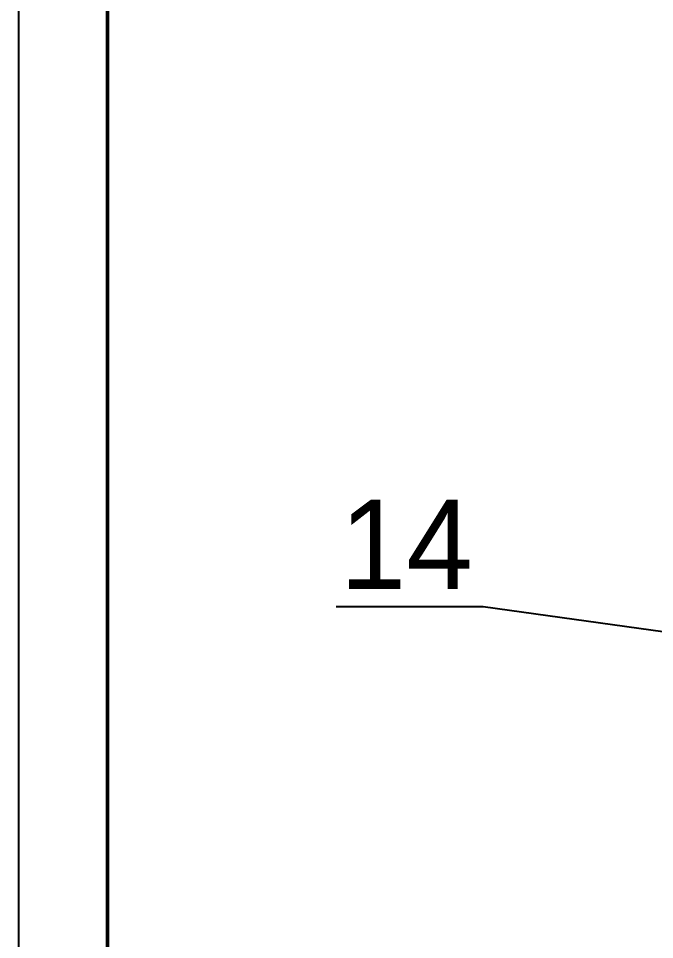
# Model space of a CAD drawing. Header units: millimetres. Extents: x 0 to 2215, y 0 to 863.
# Drawn here: x 1025.5 to 1168.1, y 451.5 to 657.8 of the extents above; entities that cross this region are included whole.
import ezdxf
from ezdxf import colors
from ezdxf.entities.mleader import LeaderData, LeaderLine
from ezdxf.math import Vec2, Vec3

# ---------------------------------------------------------------- set-up
doc = ezdxf.new("R2010")
doc.units = ezdxf.units.MM
doc.layers.add('粗实线层', color=7, linetype='Continuous', lineweight=50)
doc.layers.add('细实线层', color=7, linetype='Continuous')
doc.styles.get("Standard").update_dxf_attribs({"font": ''})
doc.styles.get('Standard').set_extended_font_data('汉仪长仿宋体')

msp = doc.modelspace()

# ---------------------------------------------------------------- linework, layer by layer
at = {"layer": '粗实线层', "color": 255, "lineweight": 13, "ltscale": 3}
msp.add_line((1045.51, 843.5), (1045.51, 42.5), dxfattribs=at)
at = {"layer": '粗实线层'}
msp.add_lwpolyline([(2194.51, 42.5), (1045.51, 42.5), (1045.51, 843.5), (2194.51, 843.5)], close=True, dxfattribs=at)
at = {"layer": '细实线层', "color": 255, "ltscale": 3}
msp.add_line((1025.51, 863.5), (1025.51, 22.5), dxfattribs=at)

# ---------------------------------------------------------------- leaders
at = {"layer": '粗实线层'}
ml = msp.add_multileader_mtext('Standard', dxfattribs=at)
ml.set_content('14', color=256)
ml.set_leader_properties()
ml.build(insert=Vec2(0, 0))
ml.multileader.update_dxf_attribs({"text_right_attachment_type": 6, "dogleg_length": 0.36})
ctx = ml.context
ctx.base_point, ctx.char_height, ctx.plane_origin = Vec3(1109.1, 539.99), 20, Vec3(1276.33, 505.5)
ctx.right_attachment, ctx.text_align_type = 6, 2
notes = []
notes.append((ctx, [(0, (1, 1, 0), (1129.68, 525.99), (-1, 0), 0.36, [(0, [(1276.33, 505.5)], 0, [])])]))
ctx.mtext.insert, ctx.mtext.alignment, ctx.mtext.flow_direction = Vec3(1127.32, 549.99), 3, 5
ml = msp.add_multileader_mtext('Standard', dxfattribs=at)
ml.set_content(' 13', color=256)
ml.set_leader_properties()
ml.build(insert=Vec2(0, 0))
ml.multileader.update_dxf_attribs({"text_right_attachment_type": 6, "dogleg_length": 0.36})
ctx = ml.context
ctx.base_point, ctx.char_height, ctx.plane_origin = Vec3(1098.62, 417.71), 20, Vec3(1233.85, 472.56)
ctx.right_attachment, ctx.text_align_type = 6, 2
notes.append((ctx, [(0, (1, 1, 0), (1131.38, 403.71), (-1, 0), 0.36, [(0, [(1233.85, 472.56)], 0, [])])]))
ctx.mtext.insert, ctx.mtext.alignment, ctx.mtext.flow_direction = Vec3(1129.02, 427.71), 3, 5
for ctx, leaders in notes:
    for number, flags, end, landing, length, lines in leaders:
        leader = LeaderData()
        leader.index, (leader.has_last_leader_line, leader.has_dogleg_vector, leader.attachment_direction) = number, flags
        leader.last_leader_point, leader.dogleg_vector, leader.dogleg_length = Vec3(end), Vec3(landing), length
        for number, points, colour, breaks in lines:
            line = LeaderLine()
            line.index, line.vertices, line.color, line.breaks = number, Vec3.list(points), colors.encode_raw_color(colour), breaks
            leader.lines.append(line)
        ctx.leaders.append(leader)

doc.saveas('drawing.dxf')
